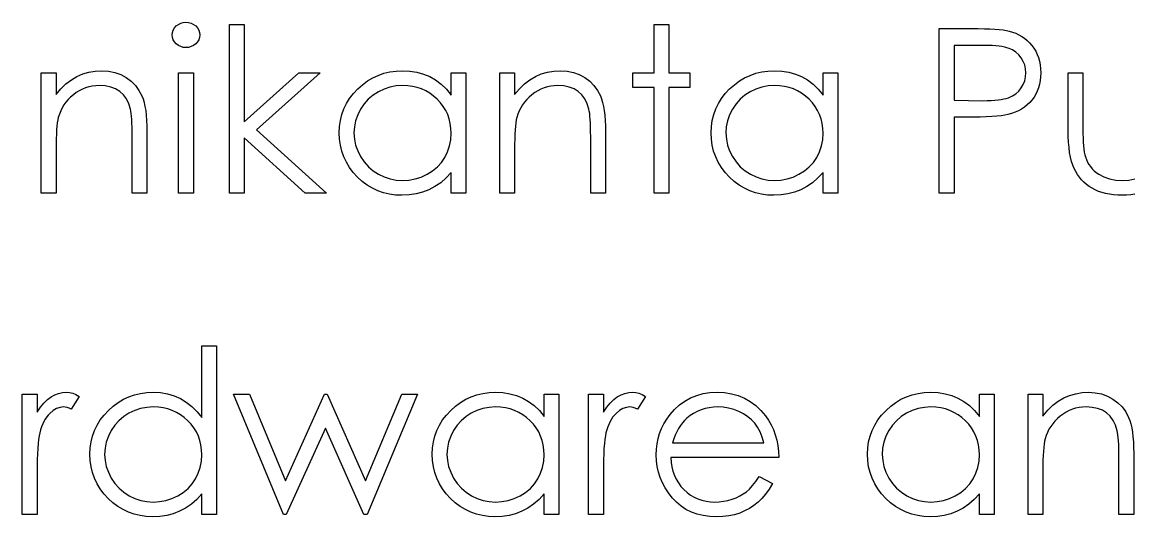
# Model space of a CAD drawing. Header units: millimetres. Extents: x -143 to 157, y 0 to 129.
# Drawn here: x -43.89 to -20.26, y 118.78 to 129.3 of the extents above; entities that cross this region are included whole.
import ezdxf

# ---------------------------------------------------------------- set-up
doc = ezdxf.new("R2010")
doc.units = ezdxf.units.MM

msp = doc.modelspace()

# ---------------------------------------------------------------- linework, layer by layer
at = {"color": 7, "linetype": 'Continuous', "flags": 128}
for points in [[(-40.41, 129.297), (-40.352, 129.292), (-40.298, 129.277), (-40.248, 129.252), (-40.203, 129.218), (-40.165, 129.176), (-40.138, 129.13), (-40.122, 129.08), (-40.117, 129.026), (-40.117, 129.026), (-40.122, 128.974), (-40.138, 128.925), (-40.165, 128.879), (-40.203, 128.838), (-40.248, 128.803), (-40.298, 128.778), (-40.352, 128.763), (-40.41, 128.759), (-40.41, 128.759), (-40.467, 128.763), (-40.52, 128.778), (-40.57, 128.803), (-40.614, 128.838), (-40.652, 128.879), (-40.678, 128.925), (-40.694, 128.974), (-40.7, 129.026), (-40.7, 129.026), (-40.694, 129.08), (-40.678, 129.13), (-40.652, 129.176), (-40.614, 129.218), (-40.57, 129.252), (-40.52, 129.277), (-40.467, 129.292), (-40.41, 129.297)], [(-39.488, 129.252), (-39.174, 129.252), (-39.174, 129.252), (-39.174, 127.177), (-39.174, 127.177), (-38.01, 128.22), (-38.01, 128.22), (-37.559, 128.22), (-37.559, 128.22), (-38.909, 127.009), (-38.909, 127.009), (-37.424, 125.662), (-37.424, 125.662), (-37.875, 125.662), (-37.875, 125.662), (-39.174, 126.841), (-39.174, 126.841), (-39.174, 125.662), (-39.174, 125.662), (-39.488, 125.662), (-39.488, 125.662), (-39.488, 129.252)], [(-30.469, 129.252), (-30.155, 129.252), (-30.155, 129.252), (-30.155, 128.22), (-30.155, 128.22), (-29.706, 128.22), (-29.706, 128.22), (-29.706, 127.906), (-29.706, 127.906), (-30.155, 127.906), (-30.155, 127.906), (-30.155, 125.662), (-30.155, 125.662), (-30.469, 125.662), (-30.469, 125.662), (-30.469, 127.906), (-30.469, 127.906), (-30.918, 127.906), (-30.918, 127.906), (-30.918, 128.22), (-30.918, 128.22), (-30.469, 128.22), (-30.469, 128.22), (-30.469, 129.252)], [(-24.412, 129.162), (-23.725, 129.162), (-23.725, 129.162), (-23.584, 129.162), (-23.454, 129.159), (-23.336, 129.155), (-23.23, 129.149), (-23.137, 129.142), (-23.055, 129.133), (-22.985, 129.122), (-22.928, 129.11), (-22.928, 129.11), (-22.856, 129.089), (-22.787, 129.063), (-22.722, 129.032), (-22.659, 128.996), (-22.601, 128.956), (-22.546, 128.91), (-22.494, 128.859), (-22.446, 128.804), (-22.401, 128.745), (-22.364, 128.681), (-22.331, 128.614), (-22.305, 128.544), (-22.284, 128.469), (-22.27, 128.391), (-22.26, 128.309), (-22.258, 128.224), (-22.258, 128.224), (-22.26, 128.137), (-22.27, 128.055), (-22.284, 127.977), (-22.304, 127.902), (-22.331, 127.832), (-22.362, 127.765), (-22.4, 127.702), (-22.443, 127.643), (-22.492, 127.588), (-22.545, 127.538), (-22.603, 127.492), (-22.664, 127.452), (-22.731, 127.416), (-22.802, 127.384), (-22.877, 127.358), (-22.956, 127.335), (-22.956, 127.335), (-23.022, 127.322), (-23.101, 127.31), (-23.193, 127.3), (-23.298, 127.292), (-23.416, 127.286), (-23.546, 127.281), (-23.69, 127.278), (-23.847, 127.278), (-23.847, 127.278), (-24.097, 127.278), (-24.097, 127.278), (-24.097, 125.662), (-24.097, 125.662), (-24.412, 125.662), (-24.412, 125.662), (-24.412, 129.162)], [(-24.097, 128.803), (-24.097, 127.637), (-24.097, 127.637), (-23.485, 127.629), (-23.485, 127.629), (-23.395, 127.63), (-23.311, 127.633), (-23.234, 127.638), (-23.163, 127.645), (-23.098, 127.654), (-23.039, 127.665), (-22.988, 127.678), (-22.941, 127.693), (-22.86, 127.73), (-22.787, 127.777), (-22.725, 127.834), (-22.671, 127.901), (-22.627, 127.975), (-22.596, 128.053), (-22.578, 128.136), (-22.572, 128.222), (-22.572, 128.222), (-22.578, 128.306), (-22.596, 128.388), (-22.627, 128.465), (-22.671, 128.538), (-22.724, 128.605), (-22.784, 128.661), (-22.854, 128.707), (-22.93, 128.742), (-22.974, 128.756), (-23.023, 128.769), (-23.08, 128.78), (-23.143, 128.788), (-23.212, 128.795), (-23.287, 128.8), (-23.369, 128.803), (-23.457, 128.803), (-23.457, 128.803), (-24.097, 128.803)], [(-43.482, 128.22), (-43.168, 128.22), (-43.168, 128.22), (-43.168, 127.759), (-43.168, 127.759), (-43.065, 127.882), (-42.957, 127.988), (-42.843, 128.075), (-42.724, 128.144), (-42.6, 128.197), (-42.47, 128.235), (-42.335, 128.257), (-42.195, 128.265), (-42.195, 128.265), (-42.053, 128.256), (-41.92, 128.229), (-41.795, 128.184), (-41.679, 128.121), (-41.574, 128.042), (-41.482, 127.951), (-41.407, 127.847), (-41.346, 127.731), (-41.32, 127.665), (-41.299, 127.591), (-41.281, 127.509), (-41.265, 127.418), (-41.254, 127.318), (-41.245, 127.21), (-41.24, 127.093), (-41.238, 126.969), (-41.238, 126.969), (-41.238, 125.662), (-41.238, 125.662), (-41.553, 125.662), (-41.553, 125.662), (-41.553, 126.866), (-41.553, 126.866), (-41.553, 126.97), (-41.555, 127.065), (-41.557, 127.152), (-41.562, 127.229), (-41.567, 127.297), (-41.574, 127.356), (-41.581, 127.407), (-41.59, 127.447), (-41.59, 127.447), (-41.625, 127.565), (-41.675, 127.668), (-41.738, 127.754), (-41.815, 127.825), (-41.905, 127.88), (-42.007, 127.919), (-42.122, 127.943), (-42.249, 127.951), (-42.249, 127.951), (-42.325, 127.948), (-42.399, 127.939), (-42.471, 127.923), (-42.54, 127.902), (-42.608, 127.874), (-42.674, 127.841), (-42.738, 127.802), (-42.8, 127.756), (-42.858, 127.705), (-42.911, 127.653), (-42.958, 127.597), (-43.001, 127.538), (-43.038, 127.476), (-43.07, 127.412), (-43.098, 127.344), (-43.12, 127.274), (-43.12, 127.274), (-43.131, 127.222), (-43.141, 127.16), (-43.149, 127.089), (-43.156, 127.008), (-43.161, 126.917), (-43.165, 126.817), (-43.167, 126.707), (-43.168, 126.587), (-43.168, 126.587), (-43.168, 125.662), (-43.168, 125.662), (-43.482, 125.662), (-43.482, 125.662), (-43.482, 128.22)], [(-40.565, 128.22), (-40.251, 128.22), (-40.251, 128.22), (-40.251, 125.662), (-40.251, 125.662), (-40.565, 125.662), (-40.565, 125.662), (-40.565, 128.22)], [(-34.463, 128.22), (-34.463, 125.662), (-34.463, 125.662), (-34.777, 125.662), (-34.777, 125.662), (-34.777, 126.105), (-34.777, 126.105), (-34.886, 125.987), (-35, 125.886), (-35.122, 125.802), (-35.249, 125.735), (-35.383, 125.683), (-35.523, 125.647), (-35.669, 125.625), (-35.822, 125.618), (-35.822, 125.618), (-35.957, 125.624), (-36.087, 125.642), (-36.213, 125.672), (-36.333, 125.714), (-36.448, 125.769), (-36.559, 125.836), (-36.664, 125.914), (-36.765, 126.005), (-36.856, 126.105), (-36.936, 126.209), (-37.002, 126.319), (-37.058, 126.435), (-37.1, 126.556), (-37.131, 126.681), (-37.149, 126.812), (-37.155, 126.948), (-37.155, 126.948), (-37.149, 127.081), (-37.131, 127.21), (-37.1, 127.334), (-37.056, 127.453), (-37.001, 127.567), (-36.934, 127.675), (-36.854, 127.78), (-36.761, 127.879), (-36.66, 127.969), (-36.554, 128.048), (-36.443, 128.114), (-36.326, 128.168), (-36.205, 128.211), (-36.079, 128.241), (-35.948, 128.259), (-35.812, 128.265), (-35.812, 128.265), (-35.655, 128.257), (-35.507, 128.234), (-35.366, 128.195), (-35.233, 128.141), (-35.107, 128.07), (-34.989, 127.98), (-34.879, 127.873), (-34.777, 127.747), (-34.777, 127.747), (-34.777, 128.22), (-34.777, 128.22), (-34.463, 128.22)], [(-33.745, 128.22), (-33.431, 128.22), (-33.431, 128.22), (-33.431, 127.759), (-33.431, 127.759), (-33.328, 127.882), (-33.22, 127.988), (-33.106, 128.075), (-32.987, 128.144), (-32.863, 128.197), (-32.733, 128.235), (-32.598, 128.257), (-32.458, 128.265), (-32.458, 128.265), (-32.316, 128.256), (-32.183, 128.229), (-32.058, 128.184), (-31.942, 128.121), (-31.836, 128.042), (-31.745, 127.951), (-31.67, 127.847), (-31.609, 127.731), (-31.583, 127.665), (-31.562, 127.591), (-31.543, 127.509), (-31.528, 127.418), (-31.517, 127.318), (-31.508, 127.21), (-31.503, 127.093), (-31.501, 126.969), (-31.501, 126.969), (-31.501, 125.662), (-31.501, 125.662), (-31.815, 125.662), (-31.815, 125.662), (-31.815, 126.866), (-31.815, 126.866), (-31.816, 126.97), (-31.817, 127.065), (-31.82, 127.152), (-31.824, 127.229), (-31.83, 127.297), (-31.836, 127.356), (-31.844, 127.407), (-31.853, 127.447), (-31.853, 127.447), (-31.888, 127.565), (-31.938, 127.668), (-32.001, 127.754), (-32.078, 127.825), (-32.167, 127.88), (-32.27, 127.919), (-32.385, 127.943), (-32.512, 127.951), (-32.512, 127.951), (-32.588, 127.948), (-32.662, 127.939), (-32.734, 127.923), (-32.803, 127.902), (-32.871, 127.874), (-32.937, 127.841), (-33.001, 127.802), (-33.063, 127.756), (-33.121, 127.705), (-33.173, 127.653), (-33.221, 127.597), (-33.264, 127.538), (-33.301, 127.476), (-33.333, 127.412), (-33.361, 127.344), (-33.382, 127.274), (-33.382, 127.274), (-33.394, 127.222), (-33.403, 127.16), (-33.412, 127.089), (-33.419, 127.008), (-33.424, 126.917), (-33.428, 126.817), (-33.43, 126.707), (-33.431, 126.587), (-33.431, 126.587), (-33.431, 125.662), (-33.431, 125.662), (-33.745, 125.662), (-33.745, 125.662), (-33.745, 128.22)], [(-26.565, 128.22), (-26.565, 125.662), (-26.565, 125.662), (-26.879, 125.662), (-26.879, 125.662), (-26.879, 126.105), (-26.879, 126.105), (-26.988, 125.987), (-27.102, 125.886), (-27.224, 125.802), (-27.352, 125.735), (-27.486, 125.683), (-27.625, 125.647), (-27.772, 125.625), (-27.924, 125.618), (-27.924, 125.618), (-28.059, 125.624), (-28.19, 125.642), (-28.315, 125.672), (-28.436, 125.714), (-28.551, 125.769), (-28.662, 125.836), (-28.767, 125.914), (-28.867, 126.005), (-28.959, 126.105), (-29.038, 126.209), (-29.105, 126.319), (-29.16, 126.435), (-29.203, 126.556), (-29.233, 126.681), (-29.251, 126.812), (-29.258, 126.948), (-29.258, 126.948), (-29.251, 127.081), (-29.233, 127.21), (-29.202, 127.334), (-29.159, 127.453), (-29.103, 127.567), (-29.036, 127.675), (-28.956, 127.78), (-28.864, 127.879), (-28.763, 127.969), (-28.656, 128.048), (-28.545, 128.114), (-28.429, 128.168), (-28.308, 128.211), (-28.181, 128.241), (-28.05, 128.259), (-27.914, 128.265), (-27.914, 128.265), (-27.758, 128.257), (-27.609, 128.234), (-27.468, 128.195), (-27.335, 128.141), (-27.21, 128.07), (-27.091, 127.98), (-26.982, 127.873), (-26.879, 127.747), (-26.879, 127.747), (-26.879, 128.22), (-26.879, 128.22), (-26.565, 128.22)], [(-21.674, 128.22), (-21.36, 128.22), (-21.36, 128.22), (-21.36, 127.034), (-21.36, 127.034), (-21.36, 126.929), (-21.357, 126.834), (-21.353, 126.746), (-21.348, 126.667), (-21.341, 126.597), (-21.332, 126.535), (-21.322, 126.481), (-21.31, 126.436), (-21.31, 126.436), (-21.289, 126.379), (-21.265, 126.325), (-21.235, 126.274), (-21.202, 126.227), (-21.165, 126.182), (-21.123, 126.141), (-21.077, 126.102), (-21.027, 126.067), (-20.916, 126.008), (-20.796, 125.965), (-20.665, 125.94), (-20.525, 125.932), (-20.525, 125.932), (-20.385, 125.94), (-20.256, 125.965)], [(-20.259, 125.639), (-20.345, 125.627), (-20.434, 125.62), (-20.528, 125.618), (-20.528, 125.618), (-20.621, 125.62), (-20.711, 125.627), (-20.797, 125.639), (-20.879, 125.655), (-20.956, 125.676), (-21.03, 125.702), (-21.1, 125.732), (-21.166, 125.768), (-21.228, 125.807), (-21.286, 125.85), (-21.34, 125.897), (-21.39, 125.948), (-21.435, 126.002), (-21.477, 126.061), (-21.514, 126.122), (-21.548, 126.188), (-21.578, 126.259), (-21.604, 126.339), (-21.625, 126.428), (-21.643, 126.525), (-21.657, 126.631), (-21.667, 126.744), (-21.672, 126.867), (-21.674, 126.998), (-21.674, 126.998), (-21.674, 128.22)], [(-35.808, 127.951), (-35.945, 127.942), (-36.077, 127.918), (-36.203, 127.877), (-36.324, 127.819), (-36.436, 127.747), (-36.537, 127.661), (-36.625, 127.562), (-36.701, 127.449), (-36.762, 127.328), (-36.806, 127.203), (-36.833, 127.076), (-36.841, 126.945), (-36.841, 126.945), (-36.832, 126.814), (-36.806, 126.687), (-36.762, 126.562), (-36.7, 126.44), (-36.623, 126.326), (-36.535, 126.226), (-36.434, 126.139), (-36.321, 126.066), (-36.199, 126.007), (-36.074, 125.965), (-35.944, 125.94), (-35.81, 125.932), (-35.81, 125.932), (-35.674, 125.94), (-35.542, 125.965), (-35.414, 126.006), (-35.289, 126.064), (-35.173, 126.136), (-35.071, 126.22), (-34.984, 126.317), (-34.91, 126.424), (-34.852, 126.541), (-34.81, 126.666), (-34.785, 126.797), (-34.777, 126.936), (-34.777, 126.936), (-34.782, 127.041), (-34.796, 127.143), (-34.819, 127.241), (-34.851, 127.333), (-34.893, 127.421), (-34.944, 127.506), (-35.005, 127.585), (-35.075, 127.66), (-35.151, 127.728), (-35.232, 127.787), (-35.317, 127.837), (-35.407, 127.878), (-35.5, 127.91), (-35.599, 127.933), (-35.701, 127.947), (-35.808, 127.951)], [(-27.91, 127.951), (-28.048, 127.942), (-28.179, 127.918), (-28.306, 127.877), (-28.427, 127.819), (-28.539, 127.747), (-28.639, 127.661), (-28.728, 127.562), (-28.804, 127.449), (-28.865, 127.328), (-28.909, 127.203), (-28.935, 127.076), (-28.944, 126.945), (-28.944, 126.945), (-28.934, 126.814), (-28.909, 126.687), (-28.864, 126.562), (-28.803, 126.44), (-28.726, 126.326), (-28.637, 126.226), (-28.536, 126.139), (-28.423, 126.066), (-28.302, 126.007), (-28.177, 125.965), (-28.047, 125.94), (-27.913, 125.932), (-27.913, 125.932), (-27.777, 125.94), (-27.644, 125.965), (-27.516, 126.006), (-27.391, 126.064), (-27.276, 126.136), (-27.173, 126.22), (-27.086, 126.317), (-27.013, 126.424), (-26.955, 126.541), (-26.912, 126.666), (-26.888, 126.797), (-26.879, 126.936), (-26.879, 126.936), (-26.884, 127.041), (-26.898, 127.143), (-26.922, 127.241), (-26.954, 127.333), (-26.996, 127.421), (-27.047, 127.506), (-27.107, 127.585), (-27.177, 127.66), (-27.254, 127.728), (-27.335, 127.787), (-27.42, 127.837), (-27.509, 127.878), (-27.603, 127.91), (-27.701, 127.933), (-27.804, 127.947), (-27.91, 127.951)], [(-39.758, 122.419), (-39.758, 118.829), (-39.758, 118.829), (-40.072, 118.829), (-40.072, 118.829), (-40.072, 119.271), (-40.072, 119.271), (-40.18, 119.154), (-40.295, 119.053), (-40.417, 118.969), (-40.544, 118.901), (-40.678, 118.85), (-40.818, 118.814), (-40.964, 118.791), (-41.116, 118.784), (-41.116, 118.784), (-41.252, 118.79), (-41.382, 118.809), (-41.508, 118.839), (-41.628, 118.881), (-41.743, 118.936), (-41.854, 119.002), (-41.959, 119.081), (-42.059, 119.172), (-42.151, 119.271), (-42.231, 119.376), (-42.297, 119.486), (-42.353, 119.602), (-42.395, 119.722), (-42.425, 119.848), (-42.444, 119.979), (-42.45, 120.115), (-42.45, 120.115), (-42.444, 120.248), (-42.425, 120.377), (-42.395, 120.501), (-42.351, 120.62), (-42.296, 120.733), (-42.228, 120.842), (-42.149, 120.946), (-42.056, 121.045), (-41.955, 121.136), (-41.848, 121.214), (-41.738, 121.281), (-41.621, 121.335), (-41.5, 121.378), (-41.374, 121.408), (-41.243, 121.425), (-41.107, 121.432), (-41.107, 121.432), (-40.95, 121.423), (-40.802, 121.398), (-40.661, 121.355), (-40.528, 121.296), (-40.402, 121.221), (-40.284, 121.128), (-40.174, 121.018), (-40.072, 120.892), (-40.072, 120.892), (-40.072, 122.419), (-40.072, 122.419), (-39.758, 122.419)], [(-43.886, 121.387), (-43.572, 121.387), (-43.572, 121.387), (-43.572, 121.01), (-43.572, 121.01), (-43.5, 121.114), (-43.427, 121.202), (-43.352, 121.275), (-43.275, 121.332), (-43.195, 121.376), (-43.114, 121.407), (-43.032, 121.425), (-42.948, 121.432), (-42.948, 121.432), (-42.883, 121.426), (-42.815, 121.41), (-42.746, 121.383), (-42.674, 121.344), (-42.674, 121.344), (-42.847, 121.072), (-42.847, 121.072), (-42.892, 121.092), (-42.934, 121.106), (-42.973, 121.115), (-43.007, 121.118), (-43.007, 121.118), (-43.082, 121.109), (-43.157, 121.084), (-43.229, 121.042), (-43.3, 120.983), (-43.335, 120.947), (-43.367, 120.906), (-43.397, 120.862), (-43.425, 120.812), (-43.45, 120.757), (-43.474, 120.698), (-43.496, 120.634), (-43.516, 120.566), (-43.516, 120.566), (-43.529, 120.505), (-43.54, 120.43), (-43.55, 120.341), (-43.558, 120.238), (-43.564, 120.122), (-43.568, 119.992), (-43.571, 119.847), (-43.572, 119.689), (-43.572, 119.689), (-43.572, 118.829), (-43.572, 118.829), (-43.886, 118.829), (-43.886, 118.829), (-43.886, 121.387)], [(-39.399, 121.387), (-39.061, 121.387), (-39.061, 121.387), (-38.299, 119.547), (-38.299, 119.547), (-37.464, 121.387), (-37.464, 121.387), (-37.411, 121.387), (-37.411, 121.387), (-36.594, 119.547), (-36.594, 119.547), (-35.825, 121.387), (-35.825, 121.387), (-35.495, 121.387), (-35.495, 121.387), (-36.564, 118.829), (-36.564, 118.829), (-36.629, 118.829), (-36.629, 118.829), (-37.447, 120.669), (-37.447, 120.669), (-38.281, 118.829), (-38.281, 118.829), (-38.339, 118.829), (-38.339, 118.829), (-39.399, 121.387)], [(-32.488, 121.387), (-32.488, 118.829), (-32.488, 118.829), (-32.803, 118.829), (-32.803, 118.829), (-32.803, 119.271), (-32.803, 119.271), (-32.911, 119.154), (-33.026, 119.053), (-33.148, 118.969), (-33.275, 118.901), (-33.409, 118.85), (-33.549, 118.814), (-33.695, 118.791), (-33.847, 118.784), (-33.847, 118.784), (-33.983, 118.79), (-34.113, 118.809), (-34.238, 118.839), (-34.359, 118.881), (-34.474, 118.936), (-34.585, 119.002), (-34.69, 119.081), (-34.79, 119.172), (-34.882, 119.271), (-34.961, 119.376), (-35.028, 119.486), (-35.083, 119.602), (-35.126, 119.722), (-35.156, 119.848), (-35.174, 119.979), (-35.181, 120.115), (-35.181, 120.115), (-35.174, 120.248), (-35.156, 120.377), (-35.125, 120.501), (-35.082, 120.62), (-35.027, 120.733), (-34.959, 120.842), (-34.879, 120.946), (-34.787, 121.045), (-34.686, 121.136), (-34.579, 121.214), (-34.468, 121.281), (-34.352, 121.335), (-34.231, 121.378), (-34.105, 121.408), (-33.973, 121.425), (-33.837, 121.432), (-33.837, 121.432), (-33.681, 121.424), (-33.532, 121.401), (-33.391, 121.361), (-33.258, 121.308), (-33.133, 121.237), (-33.014, 121.147), (-32.905, 121.04), (-32.803, 120.913), (-32.803, 120.913), (-32.803, 121.387), (-32.803, 121.387), (-32.488, 121.387)], [(-31.86, 121.387), (-31.546, 121.387), (-31.546, 121.387), (-31.546, 121.01), (-31.546, 121.01), (-31.475, 121.114), (-31.401, 121.202), (-31.326, 121.275), (-31.249, 121.332), (-31.17, 121.376), (-31.088, 121.407), (-31.006, 121.425), (-30.922, 121.432), (-30.922, 121.432), (-30.857, 121.426), (-30.79, 121.41), (-30.72, 121.383), (-30.649, 121.344), (-30.649, 121.344), (-30.821, 121.072), (-30.821, 121.072), (-30.867, 121.092), (-30.909, 121.106), (-30.947, 121.115), (-30.982, 121.118), (-30.982, 121.118), (-31.057, 121.109), (-31.131, 121.084), (-31.203, 121.042), (-31.275, 120.983), (-31.309, 120.947), (-31.341, 120.906), (-31.371, 120.862), (-31.399, 120.812), (-31.425, 120.757), (-31.449, 120.698), (-31.47, 120.634), (-31.49, 120.566), (-31.49, 120.566), (-31.503, 120.505), (-31.515, 120.43), (-31.524, 120.341), (-31.532, 120.238), (-31.538, 120.122), (-31.543, 119.992), (-31.545, 119.847), (-31.546, 119.689), (-31.546, 119.689), (-31.546, 118.829), (-31.546, 118.829), (-31.86, 118.829), (-31.86, 118.829), (-31.86, 121.387)], [(-28.235, 119.637), (-27.956, 119.49), (-27.956, 119.49), (-28.025, 119.373), (-28.099, 119.268), (-28.177, 119.174), (-28.261, 119.093), (-28.35, 119.022), (-28.444, 118.96), (-28.545, 118.907), (-28.65, 118.863), (-28.761, 118.828), (-28.88, 118.804), (-29.005, 118.789), (-29.138, 118.784), (-29.138, 118.784), (-29.285, 118.79), (-29.424, 118.809), (-29.554, 118.841), (-29.677, 118.885), (-29.791, 118.942), (-29.896, 119.011), (-29.995, 119.093), (-30.084, 119.188), (-30.164, 119.29), (-30.233, 119.396), (-30.291, 119.506), (-30.339, 119.619), (-30.377, 119.734), (-30.403, 119.853), (-30.419, 119.975), (-30.424, 120.101), (-30.424, 120.101), (-30.419, 120.219), (-30.406, 120.334), (-30.383, 120.445), (-30.351, 120.554), (-30.309, 120.659), (-30.259, 120.761), (-30.199, 120.859), (-30.13, 120.955), (-30.13, 120.955), (-30.032, 121.066), (-29.927, 121.164), (-29.814, 121.245), (-29.693, 121.312), (-29.564, 121.364), (-29.427, 121.402), (-29.283, 121.424), (-29.13, 121.432), (-29.13, 121.432), (-28.973, 121.424), (-28.824, 121.4), (-28.683, 121.361), (-28.55, 121.306), (-28.425, 121.235), (-28.309, 121.148), (-28.2, 121.046), (-28.1, 120.928), (-28.1, 120.928), (-28.036, 120.836), (-27.98, 120.74), (-27.933, 120.637), (-27.894, 120.529), (-27.863, 120.415), (-27.841, 120.296), (-27.827, 120.171), (-27.822, 120.041), (-27.822, 120.041), (-30.11, 120.041), (-30.11, 120.041), (-30.104, 119.94), (-30.09, 119.843), (-30.067, 119.751), (-30.037, 119.664), (-29.999, 119.582), (-29.952, 119.504), (-29.898, 119.431), (-29.835, 119.363), (-29.767, 119.301), (-29.694, 119.247), (-29.618, 119.201), (-29.537, 119.164), (-29.453, 119.135), (-29.365, 119.115), (-29.273, 119.102), (-29.177, 119.098), (-29.177, 119.098), (-29.083, 119.102), (-28.991, 119.113), (-28.9, 119.132), (-28.81, 119.158), (-28.724, 119.19), (-28.645, 119.228), (-28.573, 119.27), (-28.507, 119.317), (-28.443, 119.374), (-28.376, 119.447), (-28.307, 119.534), (-28.235, 119.637)], [(-23.245, 121.387), (-23.245, 118.829), (-23.245, 118.829), (-23.559, 118.829), (-23.559, 118.829), (-23.559, 119.271), (-23.559, 119.271), (-23.668, 119.154), (-23.782, 119.053), (-23.904, 118.969), (-24.032, 118.901), (-24.165, 118.85), (-24.305, 118.814), (-24.451, 118.791), (-24.604, 118.784), (-24.604, 118.784), (-24.739, 118.79), (-24.869, 118.809), (-24.995, 118.839), (-25.115, 118.881), (-25.23, 118.936), (-25.341, 119.002), (-25.446, 119.081), (-25.547, 119.172), (-25.638, 119.271), (-25.718, 119.376), (-25.784, 119.486), (-25.84, 119.602), (-25.882, 119.722), (-25.913, 119.848), (-25.931, 119.979), (-25.937, 120.115), (-25.937, 120.115), (-25.931, 120.248), (-25.913, 120.377), (-25.882, 120.501), (-25.838, 120.62), (-25.783, 120.733), (-25.716, 120.842), (-25.636, 120.946), (-25.543, 121.045), (-25.442, 121.136), (-25.336, 121.214), (-25.225, 121.281), (-25.108, 121.335), (-24.987, 121.378), (-24.861, 121.408), (-24.73, 121.425), (-24.594, 121.432), (-24.594, 121.432), (-24.437, 121.424), (-24.289, 121.401), (-24.148, 121.361), (-24.015, 121.308), (-23.889, 121.237), (-23.771, 121.147), (-23.661, 121.04), (-23.559, 120.913), (-23.559, 120.913), (-23.559, 121.387), (-23.559, 121.387), (-23.245, 121.387)], [(-22.527, 121.387), (-22.213, 121.387), (-22.213, 121.387), (-22.213, 120.925), (-22.213, 120.925), (-22.11, 121.049), (-22.002, 121.155), (-21.888, 121.242), (-21.769, 121.311), (-21.645, 121.364), (-21.515, 121.401), (-21.38, 121.424), (-21.24, 121.432), (-21.24, 121.432), (-21.098, 121.422), (-20.965, 121.396), (-20.84, 121.35), (-20.724, 121.287), (-20.618, 121.209), (-20.527, 121.118), (-20.452, 121.014), (-20.391, 120.897), (-20.365, 120.832), (-20.344, 120.758), (-20.325, 120.676), (-20.31, 120.585), (-20.299, 120.485), (-20.29, 120.377), (-20.285, 120.26), (-20.283, 120.135), (-20.283, 120.135), (-20.283, 118.829), (-20.283, 118.829), (-20.597, 118.829), (-20.597, 118.829), (-20.597, 120.032), (-20.597, 120.032), (-20.598, 120.137), (-20.6, 120.232), (-20.602, 120.318), (-20.607, 120.396), (-20.612, 120.464), (-20.618, 120.523), (-20.626, 120.573), (-20.635, 120.614), (-20.635, 120.614), (-20.67, 120.732), (-20.72, 120.834), (-20.783, 120.92), (-20.86, 120.991), (-20.949, 121.047), (-21.052, 121.086), (-21.167, 121.11), (-21.294, 121.118), (-21.294, 121.118), (-21.37, 121.115), (-21.444, 121.106), (-21.516, 121.09), (-21.585, 121.069), (-21.653, 121.041), (-21.719, 121.008), (-21.783, 120.968), (-21.845, 120.923), (-21.903, 120.872), (-21.956, 120.82), (-22.003, 120.763), (-22.046, 120.705), (-22.083, 120.643), (-22.115, 120.578), (-22.143, 120.51), (-22.164, 120.44), (-22.164, 120.44), (-22.176, 120.388), (-22.185, 120.327), (-22.194, 120.256), (-22.201, 120.175), (-22.206, 120.084), (-22.21, 119.984), (-22.212, 119.874), (-22.213, 119.754), (-22.213, 119.754), (-22.213, 118.829), (-22.213, 118.829), (-22.527, 118.829), (-22.527, 118.829), (-22.527, 121.387)], [(-41.102, 121.118), (-41.24, 121.109), (-41.372, 121.085), (-41.498, 121.043), (-41.619, 120.986), (-41.731, 120.913), (-41.832, 120.827), (-41.92, 120.728), (-41.996, 120.616), (-42.057, 120.495), (-42.101, 120.37), (-42.127, 120.243), (-42.136, 120.111), (-42.136, 120.111), (-42.127, 119.981), (-42.101, 119.853), (-42.057, 119.729), (-41.995, 119.607), (-41.918, 119.493), (-41.83, 119.393), (-41.729, 119.306), (-41.616, 119.232), (-41.494, 119.173), (-41.369, 119.132), (-41.239, 119.107), (-41.105, 119.098), (-41.105, 119.098), (-40.969, 119.107), (-40.837, 119.131), (-40.708, 119.173), (-40.584, 119.231), (-40.468, 119.303), (-40.366, 119.387), (-40.279, 119.483), (-40.205, 119.59), (-40.147, 119.708), (-40.105, 119.832), (-40.08, 119.963), (-40.072, 120.102), (-40.072, 120.102), (-40.077, 120.208), (-40.091, 120.31), (-40.114, 120.407), (-40.146, 120.5), (-40.188, 120.588), (-40.239, 120.672), (-40.3, 120.752), (-40.37, 120.827), (-40.446, 120.895), (-40.527, 120.954), (-40.612, 121.004), (-40.701, 121.045), (-40.795, 121.077), (-40.894, 121.099), (-40.996, 121.113), (-41.102, 121.118)], [(-33.833, 121.118), (-33.971, 121.109), (-34.102, 121.085), (-34.229, 121.043), (-34.35, 120.986), (-34.462, 120.913), (-34.562, 120.827), (-34.651, 120.728), (-34.727, 120.616), (-34.788, 120.495), (-34.832, 120.37), (-34.858, 120.243), (-34.867, 120.111), (-34.867, 120.111), (-34.858, 119.981), (-34.832, 119.853), (-34.787, 119.729), (-34.726, 119.607), (-34.649, 119.493), (-34.56, 119.393), (-34.459, 119.306), (-34.346, 119.232), (-34.225, 119.173), (-34.1, 119.132), (-33.97, 119.107), (-33.836, 119.098), (-33.836, 119.098), (-33.7, 119.107), (-33.567, 119.131), (-33.439, 119.173), (-33.314, 119.231), (-33.199, 119.303), (-33.096, 119.387), (-33.009, 119.483), (-32.936, 119.59), (-32.878, 119.708), (-32.836, 119.832), (-32.811, 119.963), (-32.803, 120.102), (-32.803, 120.102), (-32.807, 120.208), (-32.821, 120.31), (-32.845, 120.407), (-32.877, 120.5), (-32.919, 120.588), (-32.97, 120.672), (-33.03, 120.752), (-33.101, 120.827), (-33.177, 120.895), (-33.258, 120.954), (-33.343, 121.004), (-33.432, 121.045), (-33.526, 121.077), (-33.624, 121.099), (-33.727, 121.113), (-33.833, 121.118)], [(-28.136, 120.355), (-28.173, 120.479), (-28.219, 120.59), (-28.271, 120.687), (-28.332, 120.771), (-28.4, 120.845), (-28.48, 120.912), (-28.57, 120.971), (-28.67, 121.022), (-28.777, 121.064), (-28.887, 121.094), (-28.999, 121.112), (-29.114, 121.118), (-29.114, 121.118), (-29.208, 121.114), (-29.299, 121.103), (-29.387, 121.084), (-29.47, 121.058), (-29.551, 121.024), (-29.629, 120.983), (-29.702, 120.934), (-29.773, 120.878), (-29.773, 120.878), (-29.822, 120.831), (-29.868, 120.78), (-29.91, 120.723), (-29.95, 120.66), (-29.986, 120.592), (-30.02, 120.518), (-30.05, 120.44), (-30.077, 120.355), (-30.077, 120.355), (-28.136, 120.355)], [(-24.59, 121.118), (-24.727, 121.109), (-24.859, 121.085), (-24.985, 121.043), (-25.106, 120.986), (-25.219, 120.913), (-25.319, 120.827), (-25.407, 120.728), (-25.484, 120.616), (-25.545, 120.495), (-25.588, 120.37), (-25.615, 120.243), (-25.623, 120.111), (-25.623, 120.111), (-25.614, 119.981), (-25.588, 119.853), (-25.544, 119.729), (-25.482, 119.607), (-25.405, 119.493), (-25.317, 119.393), (-25.216, 119.306), (-25.103, 119.232), (-24.982, 119.173), (-24.856, 119.132), (-24.726, 119.107), (-24.592, 119.098), (-24.592, 119.098), (-24.456, 119.107), (-24.324, 119.131), (-24.196, 119.173), (-24.071, 119.231), (-23.955, 119.303), (-23.853, 119.387), (-23.766, 119.483), (-23.692, 119.59), (-23.634, 119.708), (-23.592, 119.832), (-23.567, 119.963), (-23.559, 120.102), (-23.559, 120.102), (-23.564, 120.208), (-23.578, 120.31), (-23.601, 120.407), (-23.633, 120.5), (-23.675, 120.588), (-23.727, 120.672), (-23.787, 120.752), (-23.857, 120.827), (-23.933, 120.895), (-24.014, 120.954), (-24.1, 121.004), (-24.189, 121.045), (-24.283, 121.077), (-24.381, 121.099), (-24.483, 121.113), (-24.59, 121.118)]]:
    msp.add_lwpolyline(points, dxfattribs=at)

doc.saveas('drawing.dxf')
